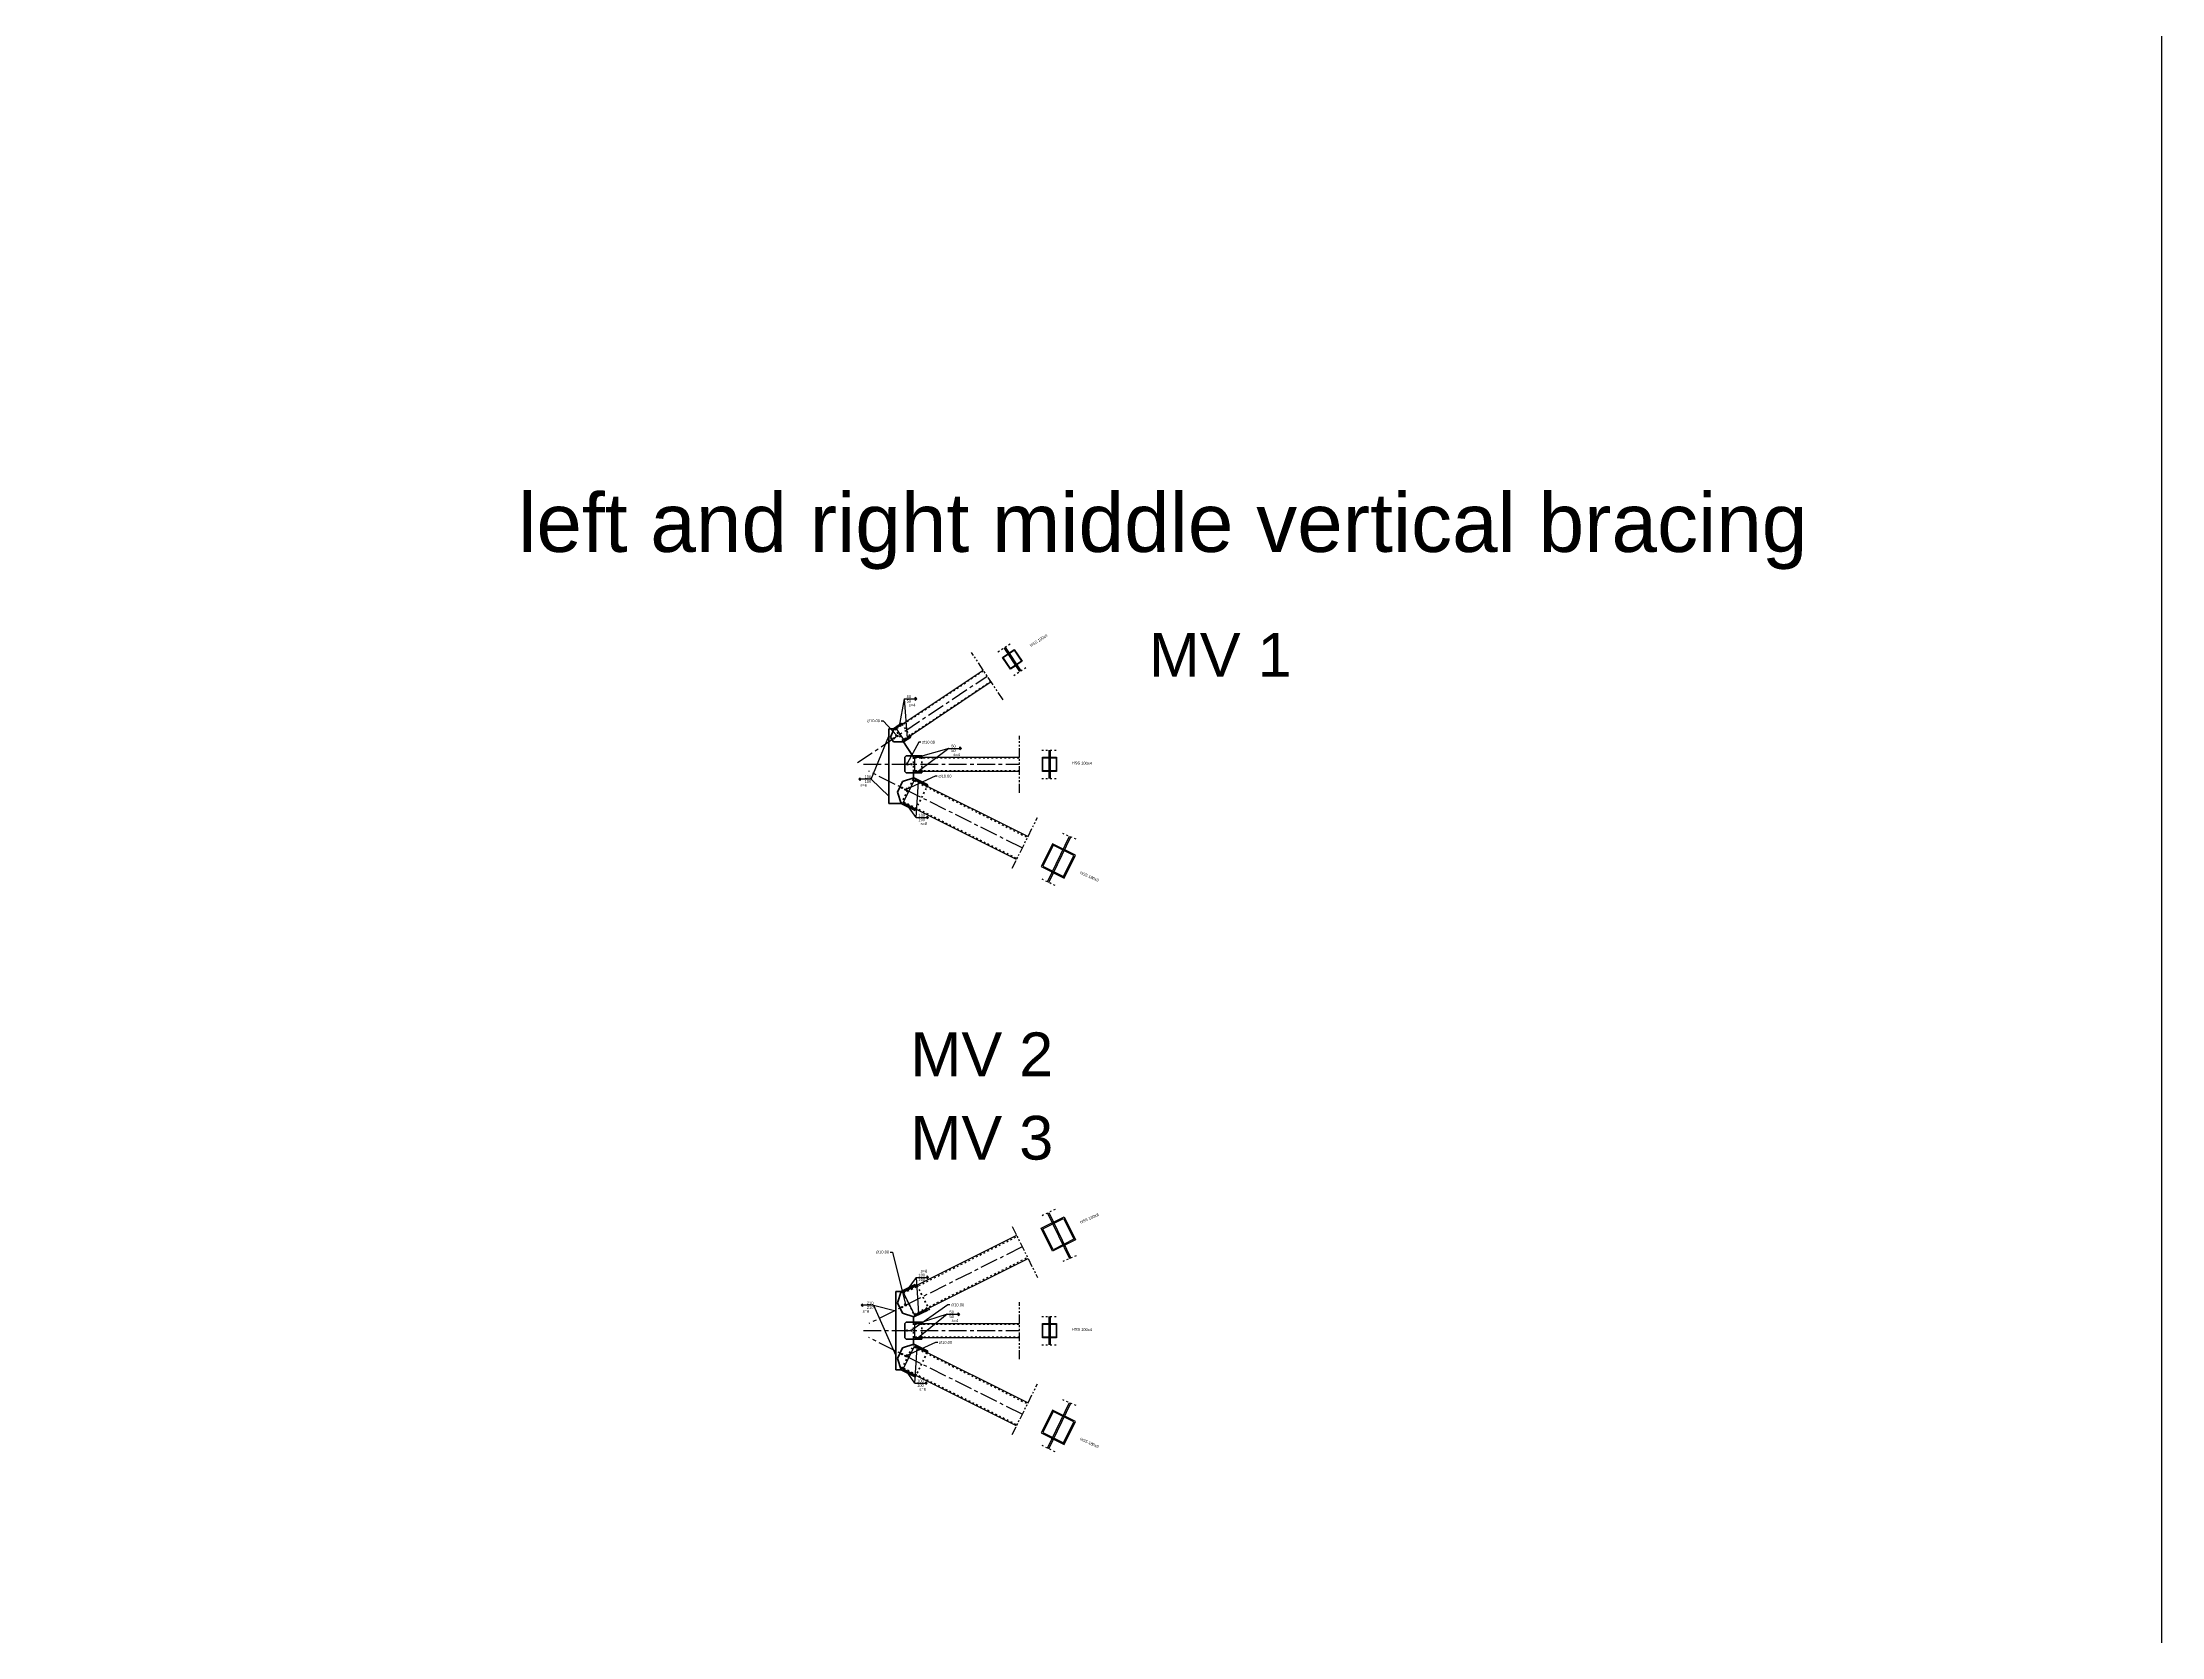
# Model space of a CAD drawing. Header units: inches. Extents: x -15 to 1885144, y -42615 to 866270.
# Drawn here: x 869316 to 884218, y 46964 to 58175 of the extents above; entities that cross this region are included whole.
import ezdxf

# ---------------------------------------------------------------- set-up
doc = ezdxf.new("R2010")
doc.units = ezdxf.units.IN
doc.header["$LTSCALE"] = 100
doc.header["$MEASUREMENT"] = 0
for name, pattern in [('CENTER', [2, 1.25, -0.25, 0.25, -0.25]), ('dash line', [30, 12, -18]), ('PHANTOM2', [1.25, 0.625, -0.125, 0.125, -0.125, 0.125, -0.125])]:
    doc.linetypes.add(name, pattern=pattern)
for name, color, linetype in [('bolt', 1, 'Continuous'), ('sections', 3, 'Continuous'), ('sections Dimensions', 6, 'Continuous'), ('text', 3, 'Continuous')]:
    doc.layers.add(name, color=color, linetype=linetype)
doc.layers.add('gusset plate', color=1, linetype='Continuous', lineweight=35)
doc.layers.add('weld', color=2, linetype='Continuous', lineweight=35)
doc.styles.get("Standard").update_dxf_attribs({"font": 'arial.ttf'})
doc.dimstyles.new('connections', dxfattribs={"dimtxt": 20, "dimasz": 15, "dimexe": 0.0625, "dimexo": 0.0625, "dimgap": 10, "dimtad": 0, "dimtih": 1, "dimtoh": 1, "dimzin": 0, "dimdsep": 46, "dimtxsty": 'Standard', "dimblk": 'OBLIQUE', "dimcen": 0.09, "dimse1": 1, "dimse2": 1, "dimclrd": 256, "dimclre": 256, "dimclrt": 256, "dimadec": 0, "dimazin": 0, "dimtfac": 1, "dimtofl": 0, "dimtmove": 0, "dimatfit": 3, "dimfxl": 1, "dimtfillclr": 256, "dimtolj": 1, "dimtzin": 0, "dimlwe": -1, "dimarcsym": 0})

# ---------------------------------------------------------------- blocks, each defined once
blk = doc.blocks.new('_Oblique')
at = {"color": 0, "linetype": 'ByBlock', "lineweight": -2}
blk.add_line((-0.5, -0.5), (0.5, 0.5), dxfattribs=at)
blk = doc.blocks.new('*D815')
at = {"layer": 'Defpoints', "color": 0, "ltscale": 10, "transparency": 16777216}
for p in [(875324, 53300), (875331, 53293)]:
    blk.add_point(p, dxfattribs=at)
at = {"layer": 'sections Dimensions', "lineweight": -2, "ltscale": 10, "transparency": 16777216}
for p, q in [((875214, 53404), (875229, 53404)), ((875229, 53404), (875324, 53300))]:
    blk.add_line(p, q, dxfattribs=at)
at = {"layer": 'sections Dimensions', "ltscale": 10, "transparency": 16777216}
blk.add_line((875327, 53297), (875327, 53297), dxfattribs=at)
blk.add_line((875327, 53297), (875327, 53297), dxfattribs=at)
at = {"layer": 'sections Dimensions', "lineweight": -2, "ltscale": 10, "transparency": 16777216, "xscale": 15, "yscale": 15, "zscale": 15, "rotation": 312.5416926443704}
blk.add_blockref('_Oblique', (875324, 53300), dxfattribs=at)
at = {"layer": 'sections Dimensions', "ltscale": 10, "transparency": 16777216, "insert": (875160, 53404), "char_height": 20, "attachment_point": 5}
blk.add_mtext('\\A1;∅10.00', dxfattribs=at)
blk = doc.blocks.new('*D816')
at = {"layer": 'Defpoints', "color": 0, "ltscale": 10, "transparency": 16777216}
for p in [(875393, 53094), (875398, 53103)]:
    blk.add_point(p, dxfattribs=at)
at = {"layer": 'sections Dimensions', "lineweight": -2, "ltscale": 10, "transparency": 16777216}
for p, q in [((875478, 53253), (875398, 53103)), ((875493, 53253), (875478, 53253))]:
    blk.add_line(p, q, dxfattribs=at)
at = {"layer": 'sections Dimensions', "ltscale": 10, "transparency": 16777216}
for q in [(875396, 53098), (875395, 53098)]:
    blk.add_line((875395, 53098), q, dxfattribs=at)
at = {"layer": 'sections Dimensions', "lineweight": -2, "ltscale": 10, "transparency": 16777216, "xscale": 15, "yscale": 15, "zscale": 15, "rotation": 242.0014778362067}
blk.add_blockref('_Oblique', (875398, 53103), dxfattribs=at)
at = {"layer": 'sections Dimensions', "ltscale": 10, "transparency": 16777216, "insert": (875547, 53253), "char_height": 20, "attachment_point": 5}
blk.add_mtext('\\A1;∅10.00', dxfattribs=at)
blk = doc.blocks.new('*D817')
at = {"layer": 'Defpoints', "color": 0, "ltscale": 10, "transparency": 16777216}
for p in [(875382, 52918), (875391, 52922)]:
    blk.add_point(p, dxfattribs=at)
at = {"layer": 'sections Dimensions', "ltscale": 10, "transparency": 16777216}
blk.add_line((875387, 52920), (875387, 52920), dxfattribs=at)
blk.add_line((875387, 52920), (875387, 52920), dxfattribs=at)
at = {"layer": 'sections Dimensions', "lineweight": -2, "ltscale": 10, "transparency": 16777216}
for p, q in [((875593, 53014), (875391, 52922)), ((875608, 53014), (875593, 53014))]:
    blk.add_line(p, q, dxfattribs=at)
at = {"layer": 'sections Dimensions', "lineweight": -2, "ltscale": 10, "transparency": 16777216, "xscale": 15, "yscale": 15, "zscale": 15, "rotation": 204.5988039729407}
blk.add_blockref('_Oblique', (875391, 52922), dxfattribs=at)
at = {"layer": 'sections Dimensions', "ltscale": 10, "transparency": 16777216, "insert": (875663, 53014), "char_height": 20, "attachment_point": 5}
blk.add_mtext('\\A1;∅10.00', dxfattribs=at)
blk = doc.blocks.new('*D818')
at = {"layer": 'Defpoints', "color": 0, "ltscale": 10, "transparency": 16777216}
for p in [(875386, 49299), (875388, 49289)]:
    blk.add_point(p, dxfattribs=at)
at = {"layer": 'sections Dimensions', "lineweight": -2, "ltscale": 10, "transparency": 16777216}
for p, q in [((875278, 49668), (875293, 49668)), ((875293, 49668), (875386, 49299))]:
    blk.add_line(p, q, dxfattribs=at)
at = {"layer": 'sections Dimensions', "ltscale": 10, "transparency": 16777216}
blk.add_line((875387, 49294), (875387, 49294), dxfattribs=at)
blk.add_line((875387, 49294), (875387, 49294), dxfattribs=at)
at = {"layer": 'sections Dimensions', "lineweight": -2, "ltscale": 10, "transparency": 16777216, "xscale": 15, "yscale": 15, "zscale": 15, "rotation": 284.0486790958001}
blk.add_blockref('_Oblique', (875386, 49299), dxfattribs=at)
at = {"layer": 'sections Dimensions', "ltscale": 10, "transparency": 16777216, "insert": (875224, 49668), "char_height": 20, "attachment_point": 5}
blk.add_mtext('\\A1;∅10.00', dxfattribs=at)
blk = doc.blocks.new('*D819')
at = {"layer": 'Defpoints', "color": 0, "ltscale": 10, "transparency": 16777216}
for p in [(875421, 49113), (875430, 49119)]:
    blk.add_point(p, dxfattribs=at)
at = {"layer": 'sections Dimensions', "lineweight": -2, "ltscale": 10, "transparency": 16777216}
for p, q in [((875683, 49296), (875430, 49119)), ((875698, 49296), (875683, 49296))]:
    blk.add_line(p, q, dxfattribs=at)
at = {"layer": 'sections Dimensions', "ltscale": 10, "transparency": 16777216}
for q in [(875426, 49116), (875425, 49116)]:
    blk.add_line((875425, 49116), q, dxfattribs=at)
at = {"layer": 'sections Dimensions', "lineweight": -2, "ltscale": 10, "transparency": 16777216, "xscale": 15, "yscale": 15, "zscale": 15, "rotation": 215.0439543760448}
blk.add_blockref('_Oblique', (875430, 49119), dxfattribs=at)
at = {"layer": 'sections Dimensions', "ltscale": 10, "transparency": 16777216, "insert": (875752, 49296), "char_height": 20, "attachment_point": 5}
blk.add_mtext('\\A1;∅10.00', dxfattribs=at)
blk = doc.blocks.new('*D820')
at = {"layer": 'Defpoints', "color": 0, "ltscale": 10, "transparency": 16777216}
for p in [(875382, 48935), (875391, 48939)]:
    blk.add_point(p, dxfattribs=at)
at = {"layer": 'sections Dimensions', "lineweight": -2, "ltscale": 10, "transparency": 16777216}
for p, q in [((875597, 49032), (875391, 48939)), ((875612, 49032), (875597, 49032))]:
    blk.add_line(p, q, dxfattribs=at)
at = {"layer": 'sections Dimensions', "ltscale": 10, "transparency": 16777216}
blk.add_line((875387, 48937), (875387, 48937), dxfattribs=at)
blk.add_line((875387, 48937), (875387, 48937), dxfattribs=at)
at = {"layer": 'sections Dimensions', "lineweight": -2, "ltscale": 10, "transparency": 16777216, "xscale": 15, "yscale": 15, "zscale": 15, "rotation": 204.1200051912921}
blk.add_blockref('_Oblique', (875391, 48939), dxfattribs=at)
at = {"layer": 'sections Dimensions', "ltscale": 10, "transparency": 16777216, "insert": (875667, 49032), "char_height": 20, "attachment_point": 5}
blk.add_mtext('\\A1;∅10.00', dxfattribs=at)

msp = doc.modelspace()

# ---------------------------------------------------------------- linework, layer by layer
at = {"layer": 'bolt', "ltscale": 10}
for centre in [(875302.378, 53280.17), (875327.344, 53296.804), (875395.426, 53098.404), (875425.426, 53098.404), (875359.928, 52933.309), (875386.761, 52919.893), (875359.928, 49280.871), (875386.761, 49294.287), (875395.426, 49115.776), (875425.426, 49115.776), (875359.928, 48950.681), (875386.761, 48937.264)]:
    msp.add_circle(centre, 5, dxfattribs=at)
at = {"layer": 'gusset plate', "ltscale": 10}
for p, q in [((875278.824, 53288.499), (875307.293, 53353.922)), ((875356.464, 53388.333), (875307.084, 53353.443)), ((875362.011, 53380.012), (875356.464, 53388.333)), ((875268.824, 52823.742), (875268.824, 53346.73)), ((875312.088, 53346.73), (875268.824, 53346.73)), ((875289.914, 53271.855), (875278.824, 53288.499)), ((875289.914, 53271.855), (875301.012, 53255.217)), ((875301.012, 53255.217), (875372.352, 53256.333)), ((875440.426, 53148.404), (875367.558, 53263.525)), ((875422.233, 53289.743), (875372.112, 53256.329)), ((875417.481, 53296.807), (875422.203, 53289.723)), ((875380.426, 53148.404), (875390.426, 53158.404)), ((875380.426, 53048.404), (875380.426, 53148.404)), ((875390.426, 53158.404), (875500.426, 53158.404)), ((875500.426, 53158.404), (875500.426, 53148.404)), ((875328.218, 52903.432), (875364.804, 52976.603)), ((875444.898, 53002.627), (875364.804, 52976.603)), ((875380.426, 53048.404), (875390.426, 53038.404)), ((875500.426, 53038.404), (875390.426, 53038.404)), ((875440.426, 52993.683), (875440.426, 53048.404)), ((875543.285, 52953.434), (875444.898, 53002.627)), ((875500.426, 53048.404), (875500.426, 53038.404)), ((875355.456, 52823.742), (875268.824, 52823.742)), ((875355.456, 52823.742), (875328.218, 52903.432)), ((875359.928, 52832.686), (875355.456, 52823.742)), ((875453.843, 52774.548), (875355.456, 52823.742)), ((875458.315, 52783.492), (875453.843, 52774.548)), ((875355.456, 49390.438), (875318.219, 49390.438)), ((875318.219, 48841.113), (875318.219, 49390.438)), ((875355.456, 49390.438), (875328.218, 49310.749)), ((875453.843, 49439.632), (875355.456, 49390.438)), ((875359.928, 49381.494), (875355.456, 49390.438)), ((875458.315, 49430.688), (875453.843, 49439.632)), ((875328.218, 49310.749), (875364.804, 49237.577)), ((875444.898, 49211.553), (875364.804, 49237.577)), ((875440.426, 49165.776), (875440.426, 49220.497)), ((875543.285, 49260.746), (875444.898, 49211.553)), ((875380.426, 49165.776), (875390.426, 49175.776)), ((875380.426, 49165.776), (875380.426, 49065.776)), ((875380.426, 49065.776), (875390.426, 49055.776)), ((875500.426, 49175.776), (875390.426, 49175.776)), ((875390.426, 49055.776), (875500.426, 49055.776)), ((875440.426, 49011.054), (875440.426, 49065.776)), ((875500.426, 49055.776), (875500.426, 49065.776)), ((875328.218, 48920.803), (875364.804, 48993.975)), ((875355.456, 48841.113), (875328.218, 48920.803)), ((875444.898, 49019.999), (875364.804, 48993.975)), ((875543.285, 48970.805), (875444.898, 49019.999)), ((875538.813, 48961.861), (875543.285, 48970.805)), ((875355.456, 48841.113), (875318.219, 48841.113)), ((875359.928, 48850.058), (875355.456, 48841.113)), ((875453.843, 48791.92), (875355.456, 48841.113)), ((875458.315, 48800.864), (875453.843, 48791.92))]:
    msp.add_line(p, q, dxfattribs=at)
at = {"layer": 'gusset plate', "linetype": 'dash line', "ltscale": 0.01}
for p, q in [((875417.481, 53296.807), (875362.011, 53380.012)), ((875367.431, 53263.725), (875311.961, 53346.93)), ((875440.426, 53148.404), (875440.426, 53048.404)), ((875500.426, 53148.404), (875500.426, 53048.404)), ((875440.426, 52993.683), (875359.928, 52832.686)), ((875458.315, 52783.492), (875543.285, 52953.434)), ((875369.928, 49381.494), (875450.426, 49220.497)), ((875553.285, 49260.746), (875468.315, 49430.688)), ((875440.426, 49065.776), (875440.426, 49165.776)), ((875500.426, 49065.776), (875500.426, 49175.776)), ((875359.928, 48850.058), (875440.426, 49011.054)), ((875538.813, 48961.861), (875458.315, 48800.864))]:
    msp.add_line(p, q, dxfattribs=at)
at = {"layer": 'sections', "linetype": 'dash line', "ltscale": 0.01}
for p, q in [((876035.342, 53888.992), (876126.868, 53950.009)), ((875322.627, 53348.949), (875934.729, 53757.017)), ((875985.762, 53680.469), (875373.659, 53272.4)), ((876146.282, 53722.582), (876237.808, 53783.599)), ((875450.426, 53144.404), (876186.082, 53144.404)), ((876343.003, 53198.404), (876453.003, 53198.404)), ((875445.793, 52982.055), (876243.252, 52583.326)), ((876186.082, 53052.404), (875450.426, 53052.404)), ((876343.003, 52998.404), (876453.003, 52998.404)), ((875372.45, 52835.369), (876169.909, 52436.64)), ((876584.852, 52571.895), (876483.539, 52614.738)), ((876437.493, 52245.834), (876338.424, 52293.639)), ((876437.493, 49968.346), (876338.424, 49920.541)), ((875372.45, 49378.811), (876169.909, 49777.54)), ((875445.793, 49232.125), (876243.252, 49630.854)), ((876584.852, 49642.285), (876483.539, 49599.442)), ((876343.003, 49215.776), (876453.003, 49215.776)), ((875450.426, 49161.776), (876186.082, 49161.776)), ((876186.082, 49069.776), (875450.426, 49069.776)), ((875445.793, 48999.427), (876243.252, 48600.697)), ((876343.003, 49015.776), (876453.003, 49015.776)), ((875372.45, 48852.741), (876169.909, 48454.011)), ((876584.852, 48589.266), (876483.539, 48632.11)), ((876437.493, 48263.206), (876338.424, 48311.011))]:
    msp.add_line(p, q, dxfattribs=at)
at = {"layer": 'sections', "linetype": 'PHANTOM2'}
for p, q in [((876071.185, 53552.333), (875849.305, 53885.153)), ((876186.082, 52898.404), (876186.082, 53298.404)), ((876135.026, 52366.875), (876313.911, 52724.645)), ((876135.026, 49847.306), (876313.911, 49489.535)), ((876186.082, 48915.776), (876186.082, 49315.776)), ((876135.026, 48384.246), (876313.911, 48742.017))]:
    msp.add_line(p, q, dxfattribs=at)
at = {"layer": 'sections', "ltscale": 10}
for p, q in [((876076.945, 53916.727), (876187.885, 53750.317)), ((876085.265, 53922.274), (876196.205, 53755.864)), ((875320.408, 53352.277), (875932.51, 53760.345)), ((875987.98, 53677.14), (875375.878, 53269.072)), ((875375.878, 53269.072), (875320.408, 53352.277)), ((875450.426, 53048.404), (875450.426, 53148.404)), ((875450.426, 53148.404), (876186.082, 53148.404)), ((876393.003, 53198.404), (876393.003, 52998.404)), ((876403.003, 53198.404), (876403.003, 52998.404)), ((875368.872, 52828.214), (875449.37, 52989.211)), ((875449.37, 52989.211), (876246.829, 52590.481)), ((876186.082, 53048.404), (875450.426, 53048.404)), ((876166.331, 52429.484), (875368.872, 52828.214)), ((876383.455, 52271.91), (876538.027, 52592.234)), ((876392.462, 52267.564), (876547.033, 52587.888)), ((876383.455, 49942.27), (876538.027, 49621.946)), ((876392.462, 49946.616), (876547.033, 49626.292)), ((876166.331, 49784.696), (875368.872, 49385.966)), ((875449.37, 49224.969), (876246.829, 49623.699)), ((875368.872, 49385.966), (875449.37, 49224.969)), ((876393.003, 49215.776), (876393.003, 49015.776)), ((876403.003, 49215.776), (876403.003, 49015.776)), ((875450.426, 49165.776), (876186.082, 49165.776)), ((875450.426, 49065.776), (875450.426, 49165.776)), ((876186.082, 49065.776), (875450.426, 49065.776)), ((875368.872, 48845.585), (875449.37, 49006.582)), ((875449.37, 49006.582), (876246.829, 48607.853)), ((876166.331, 48446.856), (875368.872, 48845.585)), ((876383.455, 48289.281), (876538.027, 48609.605)), ((876392.462, 48284.935), (876547.033, 48605.259))]:
    msp.add_line(p, q, dxfattribs=at)
at = {"layer": 'sections', "linetype": 'CENTER'}
for p, q in [((875048.032, 53110.601), (875960.245, 53718.743)), ((875089.737, 53098.404), (876186.082, 53098.404)), ((876206.58, 52509.983), (875128.124, 53049.211)), ((876206.58, 49704.197), (875128.124, 49164.969)), ((875089.737, 49115.776), (876186.082, 49115.776)), ((876206.58, 48527.354), (875128.124, 49066.582))]:
    msp.add_line(p, q, dxfattribs=at)
at = {"layer": 'sections'}
msp.add_lwpolyline([(842209.618, 87263.057), (884218.467, 87263.057), (884218.467, 23280.578), (842209.618, 23280.578)], close=True, dxfattribs=at)
at = {"layer": 'sections', "ltscale": 10}
for points in [[(876160.15, 53791.92), (876122.707, 53766.958), (876067.237, 53850.163), (876104.68, 53875.125)], [(876157.931, 53795.248), (876123.817, 53772.505), (876072.784, 53849.054), (876106.898, 53871.797)], [(876113, 53880.672), (876150.442, 53905.633), (876205.912, 53822.428), (876168.47, 53797.467)], [(876115.219, 53877.344), (876149.333, 53900.086), (876200.365, 53823.538), (876166.251, 53800.795)], [(876393.003, 53048.404), (876348.003, 53048.404), (876348.003, 53148.404), (876393.003, 53148.404)], [(876393.003, 53052.404), (876352.003, 53052.404), (876352.003, 53144.404), (876393.003, 53144.404)], [(876403.003, 53148.404), (876448.003, 53148.404), (876448.003, 53048.404), (876403.003, 53048.404)], [(876403.003, 53144.404), (876444.003, 53144.404), (876444.003, 53052.404), (876403.003, 53052.404)], [(876393.003, 49065.776), (876348.003, 49065.776), (876348.003, 49165.776), (876393.003, 49165.776)], [(876393.003, 49069.776), (876352.003, 49069.776), (876352.003, 49161.776), (876393.003, 49161.776)], [(876403.003, 49165.776), (876448.003, 49165.776), (876448.003, 49065.776), (876403.003, 49065.776)], [(876403.003, 49161.776), (876444.003, 49161.776), (876444.003, 49069.776), (876403.003, 49069.776)]]:
    msp.add_lwpolyline(points, dxfattribs=at)
for points in [[(876580.827, 52459.445), (876419.83, 52539.943), (876339.332, 52378.946), (876500.329, 52298.448)], [(876570.094, 52455.867), (876423.408, 52529.21), (876350.065, 52382.524), (876496.751, 52309.181)], [(876580.827, 49754.735), (876419.83, 49674.237), (876339.332, 49835.234), (876500.329, 49915.732)], [(876570.094, 49758.313), (876423.408, 49684.97), (876350.065, 49831.656), (876496.751, 49904.999)], [(876580.827, 48476.816), (876419.83, 48557.315), (876339.332, 48396.318), (876500.329, 48315.82)], [(876570.094, 48473.239), (876423.408, 48546.582), (876350.065, 48399.896), (876496.751, 48326.553)]]:
    msp.add_lwpolyline(points, close=True, dxfattribs=at)
at = {"layer": 'sections Dimensions', "ltscale": 10}
for p, q in [((875376.865, 53557.749), (875341.209, 53366.145)), ((875376.865, 53557.749), (875396.679, 53282.94)), ((875144.635, 52993.785), (875268.824, 53296.73)), ((875690.539, 53210.439), (875475.426, 53148.404)), ((875690.539, 53210.439), (875475.426, 53048.404)), ((875144.635, 52993.785), (875268.824, 52873.742)), ((875459.815, 52724.205), (875476.203, 52975.794)), ((875459.815, 52724.205), (875395.705, 52814.797)), ((875459.815, 49489.975), (875395.705, 49399.383)), ((875459.815, 49489.975), (875476.203, 49238.386)), ((875160.947, 49294.355), (875318.219, 49255.644)), ((875160.947, 49294.355), (875318.219, 48941.113)), ((875678.203, 49230.303), (875475.426, 49165.776)), ((875678.203, 49230.303), (875475.426, 49065.776)), ((875450.87, 48746.049), (875467.259, 48997.638)), ((875450.87, 48746.049), (875386.761, 48836.641))]:
    msp.add_line(p, q, dxfattribs=at)
at = {"layer": 'sections Dimensions'}
for p, q in [((875376.865, 53557.749), (875464.292, 53557.749)), ((875464.292, 53557.749), (875454.292, 53567.749)), ((875454.292, 53557.749), (875454.292, 53567.749)), ((875464.292, 53557.749), (875454.292, 53547.749)), ((875454.292, 53557.749), (875454.292, 53547.749)), ((875690.539, 53210.439), (875777.966, 53210.439)), ((875777.966, 53210.439), (875767.966, 53220.439)), ((875767.966, 53210.439), (875767.966, 53220.439)), ((875777.966, 53210.439), (875767.966, 53200.439)), ((875767.966, 53210.439), (875767.966, 53200.439)), ((875057.208, 52993.785), (875067.208, 53003.785)), ((875144.635, 52993.785), (875057.208, 52993.785)), ((875057.208, 52993.785), (875067.208, 52983.785)), ((875067.208, 52993.785), (875067.208, 53003.785)), ((875067.208, 52993.785), (875067.208, 52983.785)), ((875459.815, 52724.205), (875547.242, 52724.205)), ((875547.242, 52724.205), (875537.242, 52734.205)), ((875537.242, 52724.205), (875537.242, 52734.205)), ((875547.242, 52724.205), (875537.242, 52714.205)), ((875537.242, 52724.205), (875537.242, 52714.205)), ((875459.815, 49489.975), (875547.242, 49489.975)), ((875547.242, 49489.975), (875537.242, 49499.975)), ((875537.242, 49489.975), (875537.242, 49499.975)), ((875547.242, 49489.975), (875537.242, 49479.975)), ((875537.242, 49489.975), (875537.242, 49479.975)), ((875073.52, 49294.355), (875083.52, 49304.355)), ((875160.947, 49294.355), (875073.52, 49294.355)), ((875073.52, 49294.355), (875083.52, 49284.355)), ((875083.52, 49294.355), (875083.52, 49304.355)), ((875083.52, 49294.355), (875083.52, 49284.355)), ((875678.203, 49230.303), (875765.631, 49230.303)), ((875765.631, 49230.303), (875755.631, 49240.303)), ((875755.631, 49230.303), (875755.631, 49240.303)), ((875765.631, 49230.303), (875755.631, 49220.303)), ((875755.631, 49230.303), (875755.631, 49220.303)), ((875450.87, 48746.049), (875538.297, 48746.049)), ((875538.297, 48746.049), (875528.297, 48756.049)), ((875528.297, 48746.049), (875528.297, 48756.049)), ((875538.297, 48746.049), (875528.297, 48736.049)), ((875528.297, 48746.049), (875528.297, 48736.049))]:
    msp.add_line(p, q, dxfattribs=at)
at = {"layer": 'weld', "ltscale": 10}
for p, q in [((875320.408, 53352.277), (875362.011, 53380.012)), ((875268.824, 53246.73), (875268.824, 53346.73)), ((875375.878, 53269.072), (875417.481, 53296.807)), ((875450.426, 53148.404), (875500.426, 53148.404)), ((875268.824, 52823.742), (875268.824, 52923.742)), ((875449.37, 52989.211), (875538.813, 52944.489)), ((875450.426, 53048.404), (875500.426, 53048.404)), ((875368.872, 52828.214), (875458.315, 52783.492)), ((875318.219, 49390.438), (875318.219, 49180.438)), ((875368.872, 49385.966), (875458.315, 49430.688)), ((875449.37, 49224.969), (875538.813, 49269.691)), ((875318.219, 48841.113), (875318.219, 49051.113)), ((875450.426, 49165.776), (875500.426, 49165.776)), ((875450.426, 49065.776), (875500.426, 49065.776)), ((875449.37, 49006.582), (875538.813, 48961.861)), ((875368.872, 48845.585), (875458.315, 48800.864))]:
    msp.add_line(p, q, dxfattribs=at)

# ---------------------------------------------------------------- texts
at = {"layer": 'sections', "ltscale": 10}
for s, p in [('MV 1', (877096.564, 53713.886)), ('MV 2', (875420.312, 50904.932)), ('MV 3', (875420.312, 50318.182))]:
    msp.add_text(s, height=307.9287, dxfattribs=at).set_placement(p)
at = {"layer": 'sections Dimensions', "linetype": 'dash line'}
for s, rotation, p in [('HSS 100x4', 32.7102054, (876268.196, 53922.859)), ('HSS 100x4', 359.0201379, (876555.536, 53097.419)), ('HSS 180x8', 336.09758, (876609.697, 52328.807)), ('HSS 180x8', 23.90242, (876617.801, 49867.089)), ('HSS 100x4', 359.0201379, (876555.536, 49114.791)), ('HSS 180x8', 336.09758, (876609.697, 48346.178))]:
    msp.add_text(s, height=20, rotation=rotation, dxfattribs=at).set_placement(p)
for s, p in [('50', (875393.342, 53563.822)), ('50', (875393.342, 53531.936)), ('s=4', (875408.683, 53504.035)), ('50', (875707.016, 53216.512)), ('50', (875707.016, 53184.626)), ('s=4', (875722.357, 53156.726)), ('s=6', (875067.483, 52940.071)), ('100', (875097.366, 52999.857)), ('100', (875097.366, 52967.972)), ('100', (875476.292, 52730.277)), ('100', (875476.292, 52698.392)), ('s=8', (875491.633, 52670.491)), ('100', (875476.292, 49496.047)), ('100', (875476.292, 49464.162)), ('s=8', (875491.633, 49523.948)), ('s=6', (875083.795, 49240.641)), ('210', (875113.678, 49300.427)), ('210', (875113.678, 49268.542)), ('50', (875694.681, 49236.376)), ('50', (875694.681, 49204.49)), ('s=4', (875710.022, 49176.589)), ('100', (875467.348, 48752.121)), ('100', (875467.348, 48720.236)), ('s=8', (875482.689, 48692.335))]:
    msp.add_text(s, height=20, dxfattribs=at).set_placement(p)
at = {"layer": 'text'}
msp.add_text('left and right middle vertical bracing', height=412.62452, dxfattribs=at).set_placement((872661.426, 54591.776))

# ---------------------------------------------------------------- dimensions: what is measured, and where the dimension line sits
at = {"layer": 'sections Dimensions', "ltscale": 10}
for p1, p2, picture, middle in [((875330.725, 53293.12), (875323.963, 53300.488), '*D815', (875159.786, 53403.56)), ((875393.079, 53093.989), (875397.773, 53102.819), '*D816', (875547.371, 53253.299)), ((875382.214, 52917.811), (875391.307, 52921.974), '*D817', (875662.5, 53014.27)), ((875387.974, 49289.437), (875385.547, 49299.138), '*D818', (875223.601, 49668.217)), ((875421.333, 49112.905), (875429.52, 49118.647), '*D819', (875752.119, 49296.095)), ((875382.197, 48935.221), (875391.324, 48939.307), '*D820', (875666.981, 49031.572))]:
    dim = msp.add_diameter_dim_2p(p1=p1, p2=p2, dimstyle='connections', dxfattribs=at)
    dim.commit()
    dim.dimension.update_dxf_attribs({"geometry": picture, "text_midpoint": middle, "dimtype": 163})

doc.saveas('drawing.dxf')
